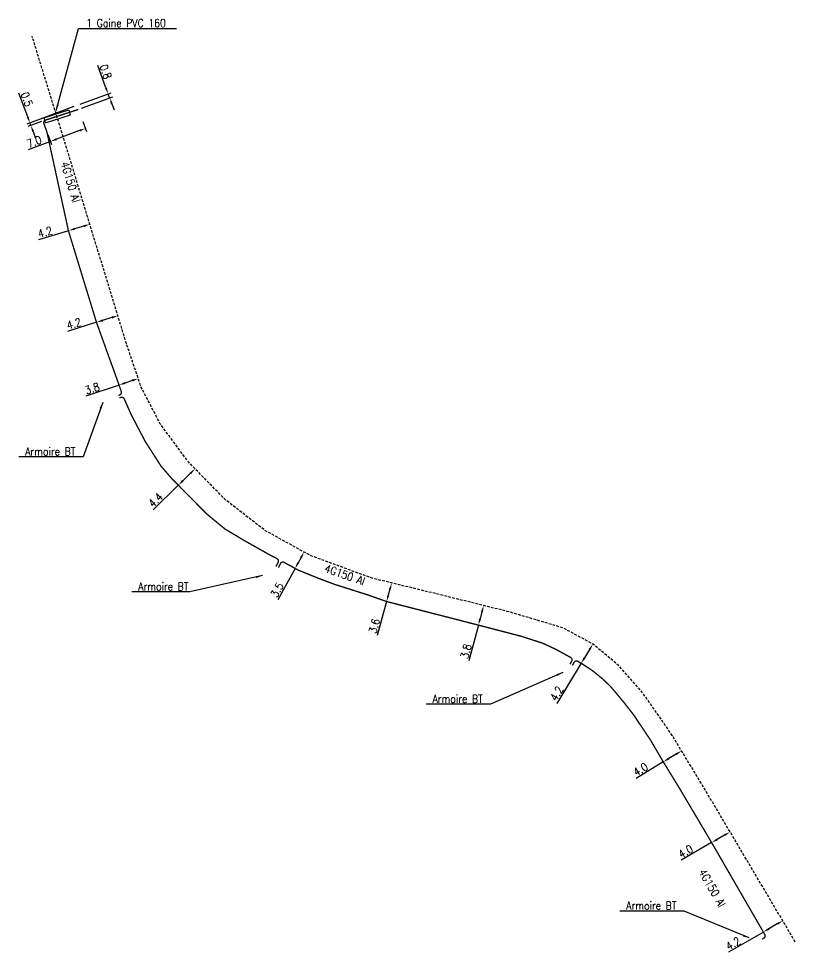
# Model space of a CAD drawing. Header units: millimetres. Extents: x 222003 to 222983, y 61024 to 61998.
# Drawn here: x 222303 to 222448.6, y 61024 to 61198.9 of the extents above; entities that cross this region are included whole.
import ezdxf
from ezdxf.enums import TextEntityAlignment as Align

# ---------------------------------------------------------------- set-up
doc = ezdxf.new("R2010")
doc.units = ezdxf.units.MM
doc.header["$PDMODE"] = 34
doc.linetypes.add('B_ST_Al', pattern=[2000, 1000, 1000])
doc.linetypes.add('DASHED', pattern=[0.75, 0.5, -0.25])
doc.layers.get('Defpoints').update_dxf_attribs({"linetype": 'CONTINUOUS'})
doc.layers.add('B_100', color=3, linetype='CONTINUOUS')
doc.layers.add('B_400', color=7, linetype='CONTINUOUS')
doc.styles.get("Standard").update_dxf_attribs({"font": 'romans.shx', "width": 0.85})
doc.dimstyles.get("Standard").update_dxf_attribs({"dimtxt": 1.5, "dimasz": 1.2, "dimexe": 0.625, "dimexo": 0.625, "dimgap": 0.25, "dimtad": 1, "dimdec": 1, "dimzin": 0, "dimdsep": 46, "dimtxsty": 'Standard', "dimcen": -0.5, "dimadec": 0, "dimazin": 0, "dimtfac": 1, "dimtdec": 1, "dimtmove": 0, "dimatfit": 3, "dimfxl": 1, "dimtolj": 1, "dimtzin": 0, "dimarcsym": 0})

# ---------------------------------------------------------------- blocks, each defined once
blk = doc.blocks.new('*D20')
at = {"layer": 'B_100', "color": 0, "linetype": 'Continuous', "lineweight": -2}
for p, q in [((222315.07, 61179.58), (222315.76, 61177.72)), ((222314.42, 61177.88), (222310.11, 61176.28)), ((222308.98, 61175.86), (222304.79, 61174.31)), ((222308.51, 61177.14), (222309.2, 61175.28))]:
    blk.add_line(p, q, dxfattribs=at)
at = {"layer": 'B_100', "color": 0, "linetype": 'Continuous'}
for points in [[(222314.35, 61178.07), (222314.49, 61177.7), (222315.55, 61178.3)], [(222310.04, 61176.47), (222310.18, 61176.09), (222308.98, 61175.86)]]:
    blk.add_solid(points, dxfattribs=at)
at = {"layer": 'Defpoints', "color": 0, "linetype": 'Continuous'}
for p in [(222314.85, 61180.17), (222308.29, 61177.73), (222315.55, 61178.3)]:
    blk.add_point(p, dxfattribs=at)
at = {"layer": 'B_100', "color": 0, "linetype": 'Continuous', "insert": (222305.93, 61175.8), "char_height": 1.5, "attachment_point": 5, "rotation": 20.385}
blk.add_mtext('\\A1;7.0', dxfattribs=at)
blk = doc.blocks.new('*D21')
at = {"layer": 'B_100', "color": 0, "linetype": 'Continuous', "lineweight": -2}
for p, q in [((222319.37, 61185.9), (222317.83, 61190.06)), ((222314.52, 61182.82), (222320.38, 61184.99)), ((222314.79, 61182.07), (222320.65, 61184.24)), ((222320.07, 61184.03), (222319.79, 61184.78)), ((222320.49, 61182.9), (222320.9, 61181.78))]:
    blk.add_line(p, q, dxfattribs=at)
at = {"layer": 'B_100', "color": 0, "linetype": 'Continuous'}
for points in [[(222319.56, 61185.97), (222319.18, 61185.83), (222319.79, 61184.78)], [(222320.67, 61182.97), (222320.3, 61182.83), (222320.07, 61184.03)]]:
    blk.add_solid(points, dxfattribs=at)
at = {"layer": 'Defpoints', "color": 0, "linetype": 'Continuous'}
for p in [(222319.79, 61184.78), (222313.93, 61182.6), (222314.21, 61181.85)]:
    blk.add_point(p, dxfattribs=at)
at = {"layer": 'B_100', "color": 0, "linetype": 'Continuous', "insert": (222319.32, 61188.92), "char_height": 1.5, "attachment_point": 5, "rotation": 290.3834}
blk.add_mtext('\\A1;0.8', dxfattribs=at)
blk = doc.blocks.new('*D22')
at = {"layer": 'B_100', "color": 0, "linetype": 'Continuous', "lineweight": -2}
for p, q in [((222304.71, 61180.45), (222303.06, 61184.89)), ((222313.34, 61182.38), (222304.54, 61179.11)), ((222307.32, 61179.59), (222304.72, 61178.63)), ((222305.31, 61178.85), (222305.13, 61179.33)), ((222305.73, 61177.72), (222306.14, 61176.6))]:
    blk.add_line(p, q, dxfattribs=at)
at = {"layer": 'B_100', "color": 0, "linetype": 'Continuous'}
for points in [[(222304.9, 61180.52), (222304.52, 61180.38), (222305.13, 61179.33)], [(222305.91, 61177.79), (222305.54, 61177.65), (222305.31, 61178.85)]]:
    blk.add_solid(points, dxfattribs=at)
at = {"layer": 'Defpoints', "color": 0, "linetype": 'Continuous'}
for p in [(222313.93, 61182.6), (222305.13, 61179.33), (222307.9, 61179.81)]:
    blk.add_point(p, dxfattribs=at)
at = {"layer": 'B_100', "color": 0, "linetype": 'Continuous', "insert": (222304.55, 61183.75), "char_height": 1.5, "attachment_point": 5, "rotation": 290.3834}
blk.add_mtext('\\A1;0.5', dxfattribs=at)
blk = doc.blocks.new('*D1')
at = {"layer": 'B_100', "color": 0, "linetype": 'Continuous', "lineweight": -2}
for p, q in [((222315.21, 61160), (222313.48, 61159.48)), ((222312.34, 61159.14), (222306.75, 61157.45))]:
    blk.add_line(p, q, dxfattribs=at)
at = {"layer": 'B_100', "color": 0, "linetype": 'Continuous'}
for points in [[(222315.15, 61160.19), (222315.27, 61159.81), (222316.36, 61160.35)], [(222313.43, 61159.67), (222313.54, 61159.29), (222312.34, 61159.14)]]:
    blk.add_solid(points, dxfattribs=at)
at = {"layer": 'Defpoints', "color": 0, "linetype": 'Continuous'}
for p in [(222316.36, 61160.35), (222312.34, 61159.14), (222312.34, 61159.14)]:
    blk.add_point(p, dxfattribs=at)
at = {"layer": 'B_100', "color": 0, "linetype": 'Continuous', "insert": (222307.98, 61158.87), "char_height": 1.5, "attachment_point": 5, "rotation": 16.7435}
blk.add_mtext('\\A1;4.2', dxfattribs=at)
blk = doc.blocks.new('*D2')
at = {"layer": 'B_100', "color": 0, "linetype": 'Continuous', "lineweight": -2}
for p, q in [((222320.47, 61142.87), (222318.75, 61142.33)), ((222317.6, 61141.98), (222312.15, 61140.28))]:
    blk.add_line(p, q, dxfattribs=at)
at = {"layer": 'B_100', "color": 0, "linetype": 'Continuous'}
for points in [[(222318.69, 61142.52), (222318.81, 61142.14), (222317.6, 61141.98)], [(222320.41, 61143.06), (222320.52, 61142.68), (222321.61, 61143.22)]]:
    blk.add_solid(points, dxfattribs=at)
at = {"layer": 'Defpoints', "color": 0, "linetype": 'Continuous'}
for p in [(222321.61, 61143.22), (222317.6, 61141.98), (222317.6, 61141.98)]:
    blk.add_point(p, dxfattribs=at)
at = {"layer": 'B_100', "color": 0, "linetype": 'Continuous', "insert": (222313.37, 61141.71), "char_height": 1.5, "attachment_point": 5, "rotation": 17.2919}
blk.add_mtext('\\A1;4.2', dxfattribs=at)
blk = doc.blocks.new('*D3')
at = {"layer": 'B_100', "color": 0, "linetype": 'Continuous', "lineweight": -2}
for p, q in [((222321.83, 61130.23), (222315.62, 61128.12)), ((222324.29, 61131.06), (222322.97, 61130.61))]:
    blk.add_line(p, q, dxfattribs=at)
at = {"layer": 'B_100', "color": 0, "linetype": 'Continuous'}
for points in [[(222322.9, 61130.8), (222323.03, 61130.42), (222321.83, 61130.23)], [(222324.23, 61131.25), (222324.36, 61130.87), (222325.43, 61131.45)]]:
    blk.add_solid(points, dxfattribs=at)
at = {"layer": 'Defpoints', "color": 0, "linetype": 'Continuous'}
for p in [(222321.83, 61130.23), (222321.83, 61130.23), (222325.43, 61131.45)]:
    blk.add_point(p, dxfattribs=at)
at = {"layer": 'B_100', "color": 0, "linetype": 'Continuous', "insert": (222316.8, 61129.58), "char_height": 1.5, "attachment_point": 5, "rotation": 18.7311}
blk.add_mtext('\\A1;3.8', dxfattribs=at)
blk = doc.blocks.new('*D4')
at = {"layer": 'B_100', "color": 0, "linetype": 'Continuous', "lineweight": -2}
for p, q in [((222335.22, 61113.7), (222333.79, 61112.31)), ((222332.93, 61111.47), (222328.21, 61106.84))]:
    blk.add_line(p, q, dxfattribs=at)
at = {"layer": 'B_100', "color": 0, "linetype": 'Continuous'}
for points in [[(222335.08, 61113.85), (222335.36, 61113.56), (222336.08, 61114.54)], [(222333.65, 61112.45), (222333.93, 61112.16), (222332.93, 61111.47)]]:
    blk.add_solid(points, dxfattribs=at)
at = {"layer": 'Defpoints', "color": 0, "linetype": 'Continuous'}
for p in [(222336.08, 61114.54), (222332.93, 61111.47), (222332.93, 61111.47)]:
    blk.add_point(p, dxfattribs=at)
at = {"layer": 'B_100', "color": 0, "linetype": 'Continuous', "insert": (222328.66, 61108.69), "char_height": 1.5, "attachment_point": 5, "rotation": 44.3818}
blk.add_mtext('\\A1;4.4', dxfattribs=at)
blk = doc.blocks.new('*D5')
at = {"layer": 'B_100', "color": 0, "linetype": 'Continuous', "lineweight": -2}
for p, q in [((222355.93, 61097.9), (222355.4, 61096.94)), ((222354.82, 61095.89), (222351.56, 61089.97))]:
    blk.add_line(p, q, dxfattribs=at)
at = {"layer": 'B_100', "color": 0, "linetype": 'Continuous'}
for points in [[(222355.75, 61098), (222356.1, 61097.8), (222356.51, 61098.95)], [(222355.22, 61097.03), (222355.57, 61096.84), (222354.82, 61095.89)]]:
    blk.add_solid(points, dxfattribs=at)
at = {"layer": 'Defpoints', "color": 0, "linetype": 'Continuous'}
for p in [(222356.51, 61098.95), (222354.82, 61095.89), (222354.82, 61095.89)]:
    blk.add_point(p, dxfattribs=at)
at = {"layer": 'B_100', "color": 0, "linetype": 'Continuous', "insert": (222351.45, 61091.84), "char_height": 1.5, "attachment_point": 5, "rotation": 61.137}
blk.add_mtext('\\A1;3.5', dxfattribs=at)
blk = doc.blocks.new('*D6')
at = {"layer": 'B_100', "color": 0, "linetype": 'Continuous', "lineweight": -2}
for p, q in [((222372.6, 61092), (222372.28, 61090.84)), ((222371.96, 61089.68), (222370.2, 61083.29))]:
    blk.add_line(p, q, dxfattribs=at)
at = {"layer": 'B_100', "color": 0, "linetype": 'Continuous'}
for points in [[(222372.41, 61092.05), (222372.79, 61091.94), (222372.92, 61093.15)], [(222372.09, 61090.89), (222372.47, 61090.79), (222371.96, 61089.68)]]:
    blk.add_solid(points, dxfattribs=at)
at = {"layer": 'Defpoints', "color": 0, "linetype": 'Continuous'}
for p in [(222372.92, 61093.15), (222371.96, 61089.68), (222371.96, 61089.68)]:
    blk.add_point(p, dxfattribs=at)
at = {"layer": 'B_100', "color": 0, "linetype": 'Continuous', "insert": (222369.66, 61085.09), "char_height": 1.5, "attachment_point": 5, "rotation": 74.6091}
blk.add_mtext('\\A1;3.6', dxfattribs=at)
blk = doc.blocks.new('*D7')
at = {"layer": 'B_100', "color": 0, "linetype": 'Continuous', "lineweight": -2}
for p, q in [((222390.75, 61088.77), (222390.75, 61088.77)), ((222389.83, 61087.77), (222389.48, 61086.42)), ((222389.17, 61085.26), (222387.4, 61078.57)), ((222389.77, 61085.1), (222389.77, 61085.1))]:
    blk.add_line(p, q, dxfattribs=at)
at = {"layer": 'B_100', "color": 0, "linetype": 'Continuous'}
for points in [[(222389.64, 61087.82), (222390.03, 61087.72), (222390.14, 61088.93)], [(222389.28, 61086.47), (222389.67, 61086.36), (222389.17, 61085.26)]]:
    blk.add_solid(points, dxfattribs=at)
at = {"layer": 'Defpoints', "color": 0, "linetype": 'Continuous'}
for p in [(222390.14, 61088.93), (222389.17, 61085.26), (222389.17, 61085.26)]:
    blk.add_point(p, dxfattribs=at)
at = {"layer": 'B_100', "color": 0, "linetype": 'Continuous', "insert": (222386.84, 61080.36), "char_height": 1.5, "attachment_point": 5, "rotation": 75.1851}
blk.add_mtext('\\A1;3.8', dxfattribs=at)
blk = doc.blocks.new('*D8')
at = {"layer": 'B_100', "color": 0, "linetype": 'Continuous', "lineweight": -2}
for p, q in [((222410, 61080.69), (222409.06, 61079.15)), ((222408.44, 61078.12), (222403.87, 61070.57))]:
    blk.add_line(p, q, dxfattribs=at)
at = {"layer": 'B_100', "color": 0, "linetype": 'Continuous'}
for points in [[(222409.83, 61080.79), (222410.17, 61080.58), (222410.62, 61081.71)], [(222408.89, 61079.25), (222409.24, 61079.04), (222408.44, 61078.12)]]:
    blk.add_solid(points, dxfattribs=at)
at = {"layer": 'Defpoints', "color": 0, "linetype": 'Continuous'}
for p in [(222410.62, 61081.71), (222408.44, 61078.12), (222408.44, 61078.12)]:
    blk.add_point(p, dxfattribs=at)
at = {"layer": 'B_100', "color": 0, "linetype": 'Continuous', "insert": (222403.83, 61072.44), "char_height": 1.5, "attachment_point": 5, "rotation": 58.7962}
blk.add_mtext('\\A1;4.2', dxfattribs=at)
blk = doc.blocks.new('*D9')
at = {"layer": 'B_100', "color": 0, "linetype": 'Continuous', "lineweight": -2}
for p, q in [((222426.21, 61061.09), (222424.84, 61060.26)), ((222423.81, 61059.64), (222418.72, 61056.55))]:
    blk.add_line(p, q, dxfattribs=at)
at = {"layer": 'B_100', "color": 0, "linetype": 'Continuous'}
for points in [[(222424.73, 61060.43), (222424.94, 61060.09), (222423.81, 61059.64)], [(222426.1, 61061.26), (222426.31, 61060.91), (222427.23, 61061.71)]]:
    blk.add_solid(points, dxfattribs=at)
at = {"layer": 'Defpoints', "color": 0, "linetype": 'Continuous'}
for p in [(222427.23, 61061.71), (222423.81, 61059.64), (222423.81, 61059.64)]:
    blk.add_point(p, dxfattribs=at)
at = {"layer": 'B_100', "color": 0, "linetype": 'Continuous', "insert": (222419.55, 61058.23), "char_height": 1.5, "attachment_point": 5, "rotation": 31.1981}
blk.add_mtext('\\A1;4.0', dxfattribs=at)
blk = doc.blocks.new('*D10')
at = {"layer": 'B_100', "color": 0, "linetype": 'Continuous', "lineweight": -2}
for p, q in [((222432.87, 61044.52), (222427.13, 61041.21)), ((222435.29, 61045.92), (222433.91, 61045.12))]:
    blk.add_line(p, q, dxfattribs=at)
at = {"layer": 'B_100', "color": 0, "linetype": 'Continuous'}
for points in [[(222435.19, 61046.09), (222435.39, 61045.74), (222436.33, 61046.52)], [(222433.81, 61045.29), (222434.01, 61044.95), (222432.87, 61044.52)]]:
    blk.add_solid(points, dxfattribs=at)
at = {"layer": 'Defpoints', "color": 0, "linetype": 'Continuous'}
for p in [(222436.33, 61046.52), (222432.87, 61044.52), (222432.87, 61044.52)]:
    blk.add_point(p, dxfattribs=at)
at = {"layer": 'B_100', "color": 0, "linetype": 'Continuous', "insert": (222428, 61042.86), "char_height": 1.5, "attachment_point": 5, "rotation": 29.9787}
blk.add_mtext('\\A1;4.0', dxfattribs=at)
blk = doc.blocks.new('*D11')
at = {"layer": 'B_100', "color": 0, "linetype": 'Continuous', "lineweight": -2}
for p, q in [((222445.15, 61029.28), (222443.6, 61028.37)), ((222442.56, 61027.77), (222436.04, 61023.97))]:
    blk.add_line(p, q, dxfattribs=at)
at = {"layer": 'B_100', "color": 0, "linetype": 'Continuous'}
for points in [[(222445.05, 61029.45), (222445.26, 61029.11), (222446.19, 61029.88)], [(222443.5, 61028.55), (222443.7, 61028.2), (222442.56, 61027.77)]]:
    blk.add_solid(points, dxfattribs=at)
at = {"layer": 'Defpoints', "color": 0, "linetype": 'Continuous'}
for p in [(222446.19, 61029.88), (222442.56, 61027.77), (222442.56, 61027.77)]:
    blk.add_point(p, dxfattribs=at)
at = {"layer": 'B_100', "color": 0, "linetype": 'Continuous', "insert": (222436.91, 61025.63), "char_height": 1.5, "attachment_point": 5, "rotation": 30.2362}
blk.add_mtext('\\A1;4.2', dxfattribs=at)

msp = doc.modelspace()

# ---------------------------------------------------------------- linework, layer by layer
at = {"layer": 'B_100', "linetype": 'DASHED', "flags": 128}
msp.add_lwpolyline([(222448.55, 61025.9), (222431.73, 61054.28), (222425.47, 61064.61), (222423.14, 61068.02), (222419.65, 61072.97), (222415.43, 61077.72), (222410.62, 61081.71), (222405.04, 61084.74), (222394.55, 61087.84), (222379.88, 61091.46), (222369.28, 61094.04), (222357.8, 61098.24), (222349.17, 61102.99), (222341.75, 61108.75), (222334.83, 61115.82), (222329.49, 61123.05), (222325.99, 61129.79), (222323.3, 61137.73), (222316.11, 61161.15), (222312.61, 61172.68), (222305.53, 61195.6)], dxfattribs=at)
at = {"layer": 'B_100', "linetype": 'B_ST_Al', "const_width": 0.25, "flags": 128}
for points in [[(222321.7, 61128.27), (222321.97, 61128.39, 0.388647), (222322.24, 61129.01), (222321.83, 61130.23), (222317.6, 61141.98), (222312.34, 61159.14), (222308.3, 61177.69, 0.035404), (222308.28, 61177.76), (222307.74, 61179.21, -0.42683), (222308.06, 61179.86), (222314.21, 61181.85)], [(222321.9, 61127.81), (222322.13, 61127.91, -0.414214), (222322.79, 61127.66), (222324.1, 61124.69), (222326.73, 61119.67), (222329.69, 61115.05), (222331.68, 61112.74), (222332.93, 61111.47), (222333.37, 61111.02), (222338.37, 61105.99), (222341.67, 61103.27), (222345.17, 61101.17), (222350.4, 61098.23), (222351.42, 61097.71, -0.414214), (222351.64, 61097.03), (222351.23, 61096.24)], [(222351.68, 61096.01), (222352.08, 61096.8, -0.423013), (222352.77, 61097.01), (222355.36, 61095.58), (222359.29, 61093.99), (222362.29, 61092.87), (222365.7, 61091.79), (222368.23, 61090.99), (222371.96, 61089.68), (222389.17, 61085.26), (222397.26, 61083.15), (222401.17, 61081.89), (222403.69, 61080.72), (222406.46, 61079.2, -0.414214), (222406.66, 61078.52), (222406.34, 61077.93)], [(222406.77, 61077.69), (222407.1, 61078.28, -0.412578), (222407.78, 61078.48), (222408.44, 61078.12), (222410.57, 61076.71), (222412.44, 61075.18), (222413.84, 61073.85), (222414.96, 61072.55), (222416.5, 61070.7), (222418.29, 61068.39), (222421.4, 61063.75), (222423.81, 61059.64), (222426.99, 61054.45), (222432.87, 61044.52), (222442.56, 61027.77), (222442.83, 61027.29, -0.412237), (222442.64, 61026.61), (222442.33, 61026.44)]]:
    msp.add_lwpolyline(points, format="xyb", dxfattribs=at)
at = {"layer": 'B_400', "color": 7, "linetype": 'CONTINUOUS'}
for p, q in [((222307.75, 61180.28), (222312.41, 61181.79)), ((222308.05, 61179.33), (222312.72, 61180.84)), ((222312.41, 61181.79), (222312.57, 61181.32)), ((222312.72, 61180.84), (222312.57, 61181.32)), ((222307.75, 61180.28), (222307.9, 61179.81)), ((222308.05, 61179.33), (222307.9, 61179.81))]:
    msp.add_line(p, q, dxfattribs=at)

# ---------------------------------------------------------------- texts
at = {"layer": 'B_100', "linetype": 'B_ST_Al', "width": 0.85}
for rotation, p in [(286.7935, (222312.74, 61168.25)), (340.9055, (222364.13, 61094.69)), (300.118, (222432.98, 61036.01))]:
    msp.add_text('4G150 Al', height=1.5, rotation=rotation, dxfattribs=at).set_placement(p, align=Align.MIDDLE)
at = {"layer": 'B_100', "char_height": 1.5, "attachment_point": 6}
for insert in [(222313.64, 61117.8), (222334.83, 61092.51), (222389.97, 61071.44), (222426.27, 61032.71)]:
    msp.add_mtext('Armoire BT', dxfattribs=dict(at, insert=insert))
at = {"layer": 'B_400', "insert": (222315.68, 61198.03), "char_height": 1.5, "attachment_point": 4}
msp.add_mtext('1 Gaine PVC 160', dxfattribs=at)

# ---------------------------------------------------------------- dimensions: what is measured, and where the dimension line sits
at = {"layer": 'B_100', "linetype": 'Continuous'}
for base, p1, p2, angle, picture, middle in [((222319.79, 61184.78), (222314.21, 61181.85), (222313.93, 61182.6), 290.3834, '*D21', (222318.38, 61188.57)), ((222305.13, 61179.33), (222307.9, 61179.81), (222313.93, 61182.6), 290.3834, '*D22', (222303.61, 61183.4)), ((222315.55, 61178.3), (222308.29, 61177.73), (222314.85, 61180.17), 200.385, '*D20', (222306.28, 61174.86)), ((222312.34, 61159.14), (222316.36, 61160.35), (222312.34, 61159.14), 16.7435, '*D1', (222308.27, 61157.91)), ((222317.6, 61141.98), (222321.61, 61143.22), (222317.6, 61141.98), 17.2919, '*D2', (222313.67, 61140.75)), ((222321.83, 61130.23), (222325.43, 61131.45), (222321.83, 61130.23), 18.7311, '*D3', (222317.12, 61128.63)), ((222332.93, 61111.47), (222336.08, 61114.54), (222332.93, 61111.47), 44.3818, '*D4', (222329.36, 61107.97)), ((222354.82, 61095.89), (222356.51, 61098.95), (222354.82, 61095.89), 61.137, '*D5', (222352.32, 61091.36)), ((222371.96, 61089.68), (222372.92, 61093.15), (222371.96, 61089.68), 74.6091, '*D6', (222370.62, 61084.82)), ((222389.17, 61085.26), (222390.14, 61088.93), (222389.17, 61085.26), 75.1851, '*D7', (222387.81, 61080.11)), ((222408.44, 61078.12), (222410.62, 61081.71), (222408.44, 61078.12), 58.7962, '*D8', (222404.69, 61071.92)), ((222423.81, 61059.64), (222427.23, 61061.71), (222423.81, 61059.64), 31.1981, '*D9', (222420.07, 61057.37)), ((222432.87, 61044.52), (222436.33, 61046.52), (222432.87, 61044.52), 29.9787, '*D10', (222428.5, 61042)), ((222442.56, 61027.77), (222446.19, 61029.88), (222442.56, 61027.77), 30.2362, '*D11', (222437.41, 61024.77))]:
    dim = msp.add_linear_dim(base=base, p1=p1, p2=p2, angle=angle, dimstyle='Standard', dxfattribs=at)
    dim.commit()
    dim.dimension.update_dxf_attribs({"geometry": picture, "text_midpoint": middle, "dimtype": 160})

# ---------------------------------------------------------------- leaders
at = {"layer": 'B_100', "annotation_type": 0, "has_hookline": 1, "hookline_direction": 1, "text_width": 10.62}
for points in [[(222318.76, 61126.96), (222315.09, 61116.8), (222313.89, 61116.8)], [(222348.69, 61094.53), (222335.08, 61091.51)], [(222404.98, 61076.39), (222391.42, 61070.44), (222390.22, 61070.44)], [(222439.88, 61026.66), (222427.72, 61031.71), (222426.52, 61031.71)]]:
    msp.add_leader(points, dimstyle='Standard', dxfattribs=at)
at = {"layer": 'B_400', "annotation_type": 0, "has_hookline": 1, "hookline_direction": 0, "text_width": 16.94}
msp.add_leader([(222310.06, 61181.65), (222314.23, 61197.03), (222315.43, 61197.03)], dimstyle='Standard', dxfattribs=at)

doc.saveas('drawing.dxf')
